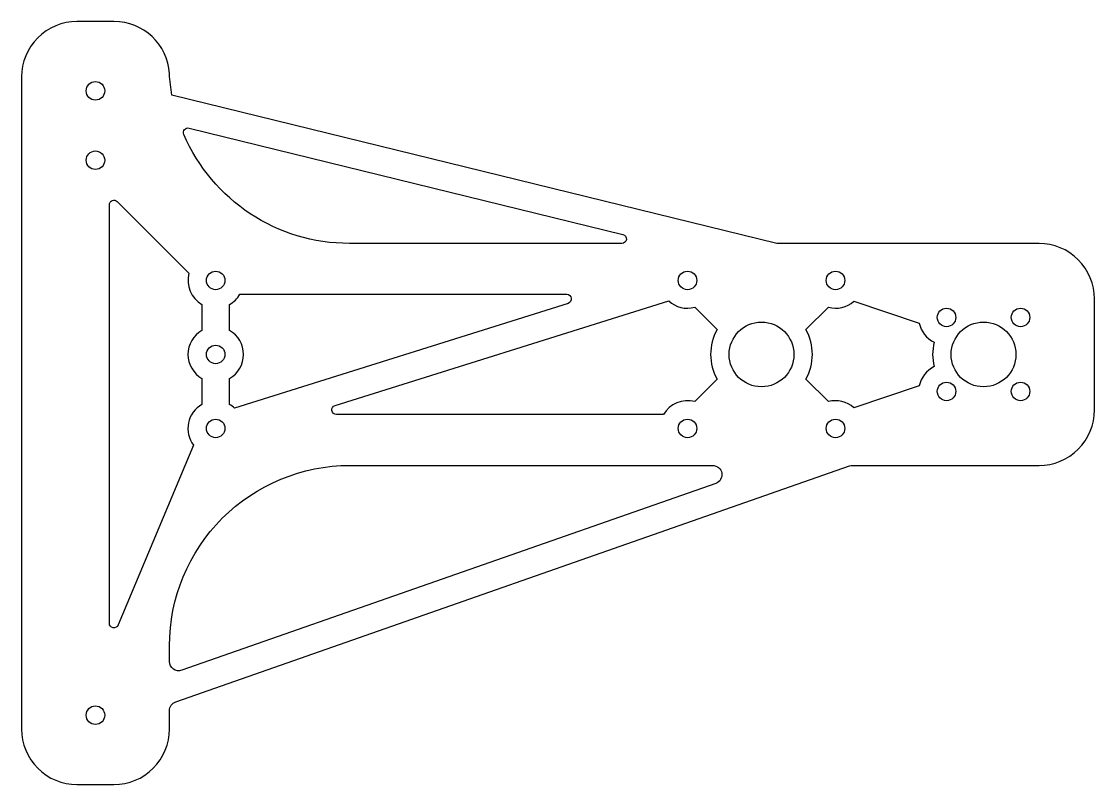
# Model space of a CAD drawing. Header units: millimetres. Extents: x 0 to 232, y 121 to 286.
import ezdxf

# ---------------------------------------------------------------- set-up
doc = ezdxf.new("R2010")
doc.units = ezdxf.units.MM

msp = doc.modelspace()

# ---------------------------------------------------------------- linework, layer by layer
for points in [[(32.54, 270.11, -0.030171), (31.98, 274.78, 0.397078), (20, 286.07), (12, 286.07, 0.414214), (0, 274.07), (0, 133.07, 0.414214), (12, 121.07), (20, 121.07, 0.414214), (32, 133.07), (32, 137.07, -0.318708), (33.34, 138.96), (179.05, 189.96, -0.084368), (179.71, 190.07), (220, 190.07, 0.414214), (232, 202.07), (232, 226.07, 0.414214), (220, 238.07), (163.3, 238.07)], [(36.24, 263.02), (130.04, 240.04, -0.886545), (129.8, 238.07), (70.91, 238.07, -0.299624), (35.09, 261.66, -0.61911)], [(39, 208.88), (39, 203.27, 0.451775), (37.22, 194.44), (20.92, 155.57, -0.818848), (19, 155.95), (19, 246.42, -0.668179), (20.71, 247.12), (36.2, 231.63, 0.339454), (39, 224.88), (39, 219.27, 0.57735)], [(45, 208.88, 0.57735), (45, 219.27), (45, 224.88, 0.131652), (47.2, 227.07), (117.89, 227.07, -0.858482), (118.19, 225.12), (46.06, 202.49, 0.054955), (45, 203.27)], [(138.8, 201.07), (68.11, 201.07, -0.858482), (67.81, 203.03), (139.94, 225.65, 0.256673), (145.55, 224.28), (150.4, 219.43, 0.260232), (150.4, 208.71), (145.55, 203.87, 0.339454)], [(194.12, 207.28), (179.98, 202.56, 0.251948), (174.45, 203.87), (169.6, 208.71, 0.260232), (169.6, 219.43), (174.45, 224.28, 0.251948), (179.98, 225.58), (194.12, 220.87, 0.230408), (197.32, 216.7, 0.121401), (197.32, 211.44, 0.230408)], [(32, 147.67), (32, 151.07, -0.414214), (71, 190.07), (149.44, 190.07, -0.844392), (150.1, 186.18), (34.66, 145.78, -0.516636)]]:
    msp.add_lwpolyline(points, format="xyb", close=True)
for centre, radius in [((16, 271.07), 2), ((16, 256.07), 2), ((42, 230.07), 2), ((144, 230.07), 2), ((176, 230.07), 2), ((200, 222.07), 2), ((216, 222.07), 2), ((160, 214.07), 7), ((208, 214.07), 7), ((42, 214.07), 2), ((200, 206.07), 2), ((216, 206.07), 2), ((42, 198.07), 2), ((144, 198.07), 2), ((176, 198.07), 2), ((16, 136.07), 2)]:
    msp.add_circle(centre, radius)

doc.saveas('drawing.dxf')
